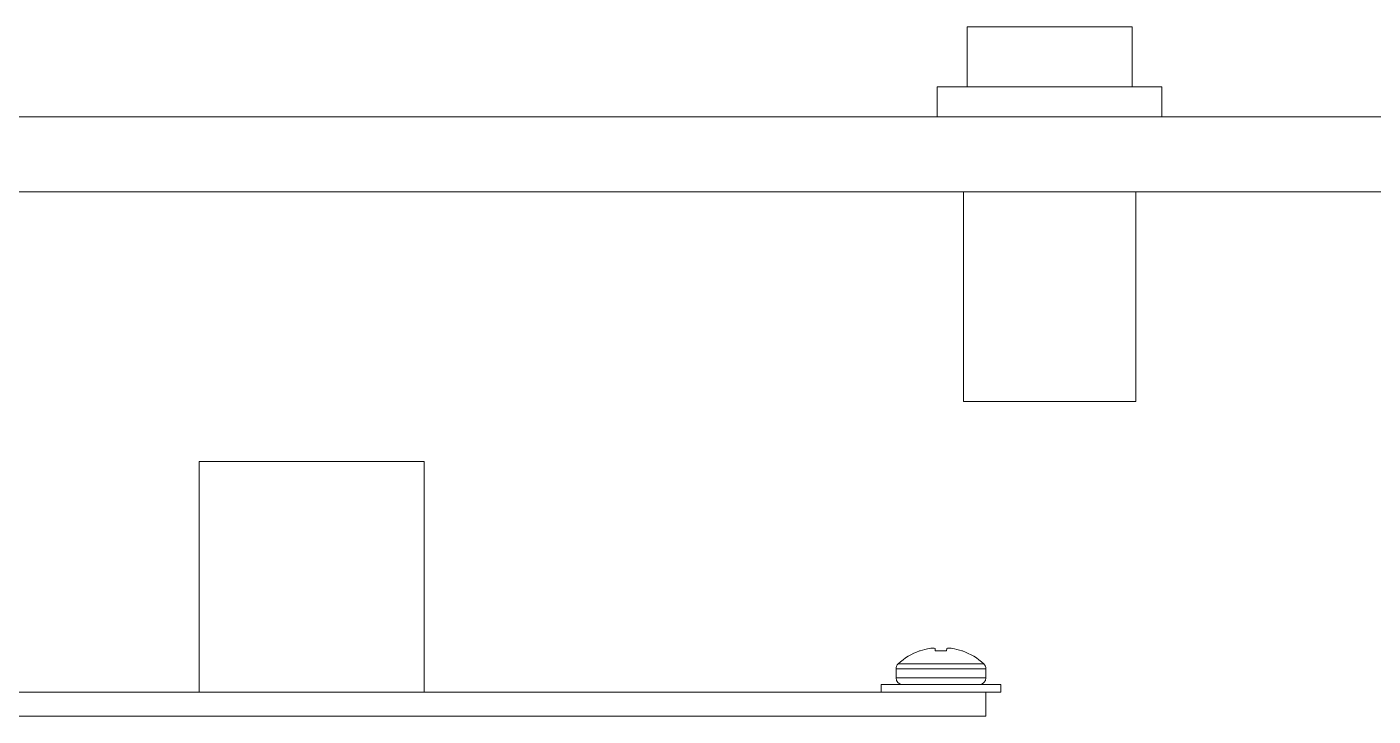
# Model space of a CAD drawing. Header units: inches. Extents: x -1846 to 3013, y 0 to 1997.
# Drawn here: x 2142.44 to 2187.35, y 340.18 to 363.18 of the extents above; entities that cross this region are included whole.
import ezdxf

# ---------------------------------------------------------------- set-up
doc = ezdxf.new("R2010")
doc.units = ezdxf.units.IN
doc.layers.get('0').update_dxf_attribs({"color": 2, "lineweight": 0})

msp = doc.modelspace()

# ---------------------------------------------------------------- linework, layer by layer
for p, q in [((2173.811, 363.179), (2173.811, 361.179)), ((2173.811, 363.179), (2179.311, 363.179)), ((2179.311, 363.179), (2179.311, 361.179)), ((2172.811, 361.179), (2172.811, 360.179)), ((2172.811, 361.179), (2180.311, 361.179)), ((2180.311, 361.179), (2180.311, 360.179)), ((2114.436, 360.179), (2194.436, 360.179)), ((2116.936, 357.679), (2191.936, 357.679)), ((2173.686, 350.679), (2173.686, 357.679)), ((2179.436, 350.679), (2179.436, 357.679)), ((2179.436, 350.679), (2173.686, 350.679)), ((2148.186, 348.679), (2148.186, 340.979)), ((2148.186, 348.679), (2155.686, 348.679)), ((2155.686, 348.679), (2155.686, 340.979)), ((2172.219, 342.354), (2172.245, 342.354)), ((2172.74, 342.437), (2172.747, 342.354)), ((2172.747, 342.354), (2173.125, 342.354)), ((2173.125, 342.354), (2173.132, 342.437)), ((2173.627, 342.354), (2173.652, 342.354)), ((2171.509, 341.925), (2174.363, 341.925)), ((2171.436, 341.759), (2171.436, 341.454)), ((2171.436, 341.759), (2174.436, 341.759)), ((2171.436, 341.454), (2174.436, 341.454)), ((2174.436, 341.454), (2174.436, 341.759)), ((2137.259, 340.979), (2171.613, 340.979)), ((2170.936, 341.229), (2170.936, 340.979)), ((2170.936, 341.229), (2174.936, 341.229)), ((2171.613, 340.979), (2174.259, 340.979)), ((2174.259, 340.979), (2174.436, 340.979)), ((2174.436, 340.979), (2174.436, 340.179)), ((2174.436, 340.979), (2174.936, 340.979)), ((2174.936, 340.979), (2174.936, 341.229)), ((2134.436, 340.179), (2174.436, 340.179))]:
    msp.add_line(p, q)
for centre, radius, start, end in [((2172.936, 340.367), 2.113, 109.825, 132.4927), ((2172.936, 340.351), 2.119, 100.1662, 109.027), ((2172.81, 340.663), 1.791, 93.964, 97.9842), ((2172.628, 342.099), 0.355, 71.7311, 80.5485), ((2173.243, 342.099), 0.355, 99.4515, 108.2689), ((2173.061, 340.663), 1.791, 82.0158, 86.036), ((2172.936, 340.351), 2.119, 70.973, 79.8338), ((2172.936, 340.367), 2.112, 47.5073, 70.175), ((2171.661, 341.759), 0.225, 132.4927, 180), ((2174.211, 341.759), 0.225, 0, 47.5073), ((2171.661, 341.454), 0.225, 180, 270), ((2174.211, 341.454), 0.225, 270, 0)]:
    msp.add_arc(centre, radius, start, end)

doc.saveas('drawing.dxf')
